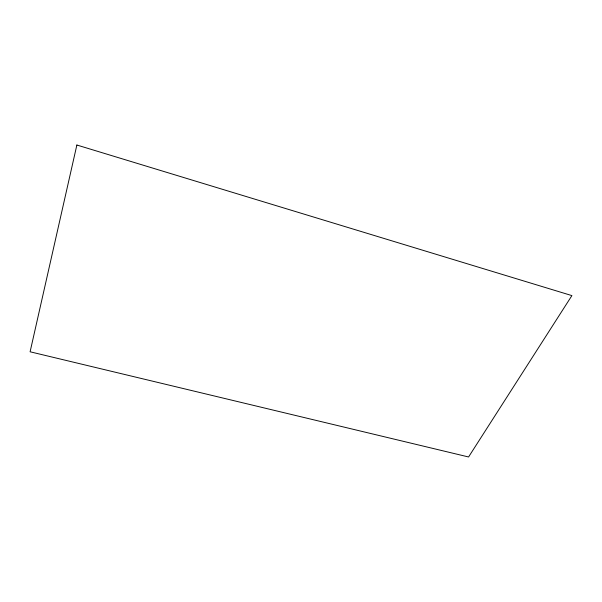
<?xml version="1.0" encoding="UTF-8"?>
<svg xmlns="http://www.w3.org/2000/svg" width="602" height="602" viewBox="0 0 602 602"><rect width="100%" height="100%" fill="white"/><g stroke="black" fill="none" stroke-linecap="round" stroke-linejoin="round"><path stroke-width="0.9" d="M76.868 145.022L30.1 351.786L468.574 456.978L571.9 295.605L76.868 145.022"/></g></svg>
